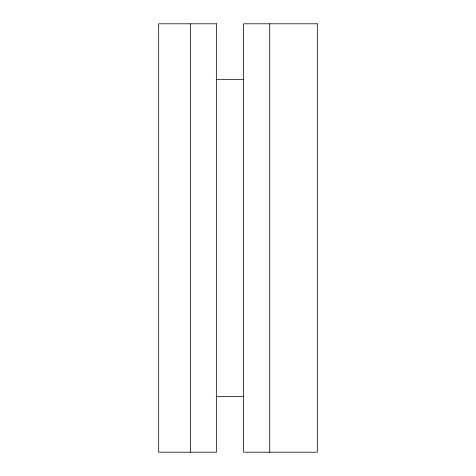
<?xml version="1.0" encoding="UTF-8"?>
<svg xmlns="http://www.w3.org/2000/svg" width="476" height="476" viewBox="0 0 476 476"><rect width="100%" height="100%" fill="white"/><g stroke="black" fill="none" stroke-linecap="round" stroke-linejoin="round"><path stroke-width="0.71" d="M216.152 79.331L243.617 79.331M216.152 396.669L243.617 396.669M269.731 23.8L269.731 452.2M190.4 23.8L190.4 452.2M216.58 23.8L158.669 23.8L158.669 452.2L216.58 452.2L216.58 23.8M317.331 23.8L243.551 23.8L243.551 452.2L317.331 452.2L317.331 23.8"/></g></svg>
